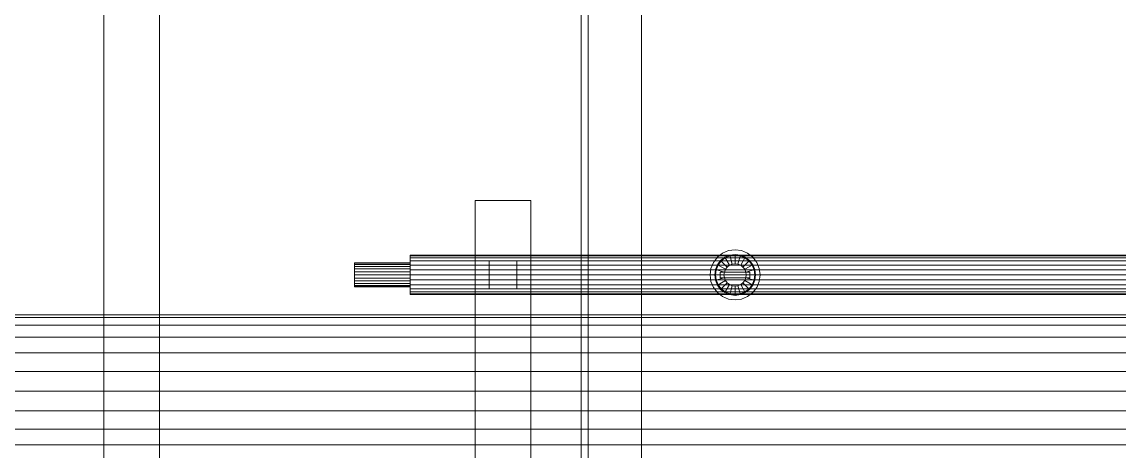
# Model space of a CAD drawing. Header units: millimetres. Extents: x -1970 to 34302, y -65268 to 6837.
# Drawn here: x 12001 to 13183, y -18349 to -17888 of the extents above; entities that cross this region are included whole.
import ezdxf

# ---------------------------------------------------------------- set-up
doc = ezdxf.new("R2010")
doc.units = ezdxf.units.MM
doc.layers.add('superior_mezcladora', color=7, linetype='Continuous', lineweight=0)

msp = doc.modelspace()

# ---------------------------------------------------------------- linework, layer by layer
at = {"layer": 'superior_mezcladora'}
for p, q in [((12603.695, -17250), (12603.695, -18750)), ((12611.195, -18750), (12611.195, -17250)), ((12668.695, -18750), (12668.695, -17250)), ((12089.529, -18600), (12089.529, -17400)), ((12149.529, -17400), (12149.529, -18600)), ((12489.529, -18980), (12489.529, -18080)), ((12489.529, -18080), (12549.529, -18080)), ((12549.529, -18080), (12549.529, -18980)), ((12750.437, -18140.908), (12756.029, -18136.617)), ((12756.029, -18136.617), (12762.54, -18133.92)), ((12762.54, -18133.92), (12769.529, -18133)), ((12769.529, -18133), (12776.517, -18133.92)), ((12776.517, -18133.92), (12783.029, -18136.617)), ((12783.029, -18136.617), (12788.62, -18140.908)), ((12359.529, -18147), (12359.529, -18147.443)), ((12359.529, -18147), (12419.529, -18147)), ((12359.529, -18147.443), (12359.529, -18148.742)), ((12419.529, -18147.443), (12359.529, -18147.443)), ((12359.529, -18148.742), (12359.529, -18150.808)), ((12419.529, -18148.742), (12359.529, -18148.742)), ((12419.529, -18139.522), (12419.529, -18138.8)), ((12419.529, -18138.8), (15469.529, -18138.8)), ((12419.529, -18141.64), (12419.529, -18139.522)), ((12419.529, -18139.522), (15469.529, -18139.522)), ((12419.529, -18145.009), (12419.529, -18141.64)), ((12419.529, -18141.64), (15469.529, -18141.64)), ((12419.529, -18149.4), (12419.529, -18145.009)), ((12419.529, -18145.009), (15469.529, -18145.009)), ((12419.529, -18147.443), (12419.529, -18147)), ((12419.529, -18147.443), (12419.529, -18148.742)), ((12419.529, -18148.742), (12419.529, -18150.808)), ((12504.529, -18175), (12504.529, -18145)), ((12504.529, -18145), (12534.529, -18145)), ((12534.529, -18145), (12534.529, -18175)), ((12743.449, -18153.012), (12746.146, -18146.5)), ((12746.146, -18146.5), (12750.437, -18140.908)), ((12753.972, -18144.444), (12750.476, -18149)), ((12754.538, -18145.009), (12751.169, -18149.4)), ((12758.529, -18140.947), (12753.972, -18144.444)), ((12761.043, -18151.515), (12753.972, -18144.444)), ((12758.929, -18141.64), (12754.538, -18145.009)), ((12763.835, -18138.75), (12758.529, -18140.947)), ((12763.529, -18149.608), (12758.529, -18140.947)), ((12764.042, -18139.522), (12758.929, -18141.64)), ((12763.529, -18149.608), (12766.423, -18148.409)), ((12769.529, -18138), (12763.835, -18138.75)), ((12766.423, -18148.409), (12763.835, -18138.75)), ((12769.529, -18138.8), (12764.042, -18139.522)), ((12766.423, -18148.409), (12769.529, -18148)), ((12775.223, -18138.75), (12769.529, -18138)), ((12769.529, -18148), (12769.529, -18138)), ((12775.016, -18139.522), (12769.529, -18138.8)), ((12769.529, -18148), (12772.634, -18148.409)), ((12772.634, -18148.409), (12775.223, -18138.75)), ((12772.634, -18148.409), (12775.529, -18149.608)), ((12780.129, -18141.64), (12775.016, -18139.522)), ((12780.529, -18140.947), (12775.223, -18138.75)), ((12775.529, -18149.608), (12780.529, -18140.947)), ((12778.014, -18151.515), (12785.085, -18144.444)), ((12784.519, -18145.009), (12780.129, -18141.64)), ((12785.085, -18144.444), (12780.529, -18140.947)), ((12787.888, -18149.4), (12784.519, -18145.009)), ((12788.581, -18149), (12785.085, -18144.444)), ((12788.62, -18140.908), (12792.911, -18146.5)), ((12792.911, -18146.5), (12795.609, -18153.012)), ((12359.529, -18150.808), (12359.529, -18153.5)), ((12419.529, -18150.808), (12359.529, -18150.808)), ((12359.529, -18153.5), (12359.529, -18156.635)), ((12419.529, -18153.5), (12359.529, -18153.5)), ((12359.529, -18156.635), (12359.529, -18160)), ((12419.529, -18156.635), (12359.529, -18156.635)), ((12359.529, -18160), (12359.529, -18163.365)), ((12419.529, -18160), (12359.529, -18160)), ((12419.529, -18154.513), (12419.529, -18149.4)), ((12419.529, -18149.4), (15469.529, -18149.4)), ((12419.529, -18150.808), (12419.529, -18153.5)), ((12419.529, -18153.5), (12419.529, -18156.635)), ((12419.529, -18160), (12419.529, -18154.513)), ((12419.529, -18154.513), (15469.529, -18154.513)), ((12419.529, -18156.635), (12419.529, -18160)), ((12419.529, -18165.487), (12419.529, -18160)), ((12419.529, -18160), (15469.529, -18160)), ((12419.529, -18160), (12419.529, -18163.365)), ((12742.529, -18160), (12743.449, -18153.012)), ((12743.449, -18166.988), (12742.529, -18160)), ((12748.278, -18154.306), (12747.529, -18160)), ((12747.529, -18160), (12748.278, -18165.694)), ((12747.529, -18160), (12757.529, -18160)), ((12750.476, -18149), (12748.278, -18154.306)), ((12757.937, -18156.894), (12748.278, -18154.306)), ((12749.051, -18154.513), (12748.329, -18160)), ((12748.329, -18160), (12749.051, -18165.487)), ((12751.169, -18149.4), (12749.051, -18154.513)), ((12759.136, -18154), (12750.476, -18149)), ((12753.529, -18163), (12753.529, -18157)), ((12753.529, -18157), (12785.529, -18157)), ((12757.529, -18160), (12757.937, -18156.894)), ((12757.937, -18163.106), (12757.529, -18160)), ((12757.937, -18156.894), (12759.136, -18154)), ((12759.136, -18154), (12761.043, -18151.515)), ((12761.043, -18151.515), (12763.529, -18149.608)), ((12775.529, -18149.608), (12778.014, -18151.515)), ((12778.014, -18151.515), (12779.921, -18154)), ((12779.921, -18154), (12788.581, -18149)), ((12779.921, -18154), (12781.12, -18156.894)), ((12781.12, -18156.894), (12790.779, -18154.306)), ((12781.12, -18156.894), (12781.529, -18160)), ((12781.529, -18160), (12781.12, -18163.106)), ((12781.529, -18160), (12791.529, -18160)), ((12785.529, -18157), (12785.529, -18163)), ((12790.006, -18154.513), (12787.888, -18149.4)), ((12790.779, -18154.306), (12788.581, -18149)), ((12790.729, -18160), (12790.006, -18154.513)), ((12790.006, -18165.487), (12790.729, -18160)), ((12791.529, -18160), (12790.779, -18154.306)), ((12790.779, -18165.694), (12791.529, -18160)), ((12795.609, -18153.012), (12796.529, -18160)), ((12796.529, -18160), (12795.609, -18166.988)), ((12359.529, -18163.365), (12359.529, -18166.5)), ((12419.529, -18163.365), (12359.529, -18163.365)), ((12359.529, -18166.5), (12359.529, -18169.192)), ((12419.529, -18166.5), (12359.529, -18166.5)), ((12359.529, -18169.192), (12359.529, -18171.258)), ((12419.529, -18169.192), (12359.529, -18169.192)), ((12359.529, -18171.258), (12359.529, -18172.557)), ((12419.529, -18171.258), (12359.529, -18171.258)), ((12419.529, -18163.365), (12419.529, -18166.5)), ((12419.529, -18170.6), (12419.529, -18165.487)), ((12419.529, -18165.487), (15469.529, -18165.487)), ((12419.529, -18166.5), (12419.529, -18169.192)), ((12419.529, -18169.192), (12419.529, -18171.258)), ((12419.529, -18174.991), (12419.529, -18170.6)), ((12419.529, -18170.6), (15469.529, -18170.6)), ((12419.529, -18171.258), (12419.529, -18172.557)), ((12746.146, -18173.5), (12743.449, -18166.988)), ((12757.937, -18163.106), (12748.278, -18165.694)), ((12748.278, -18165.694), (12750.476, -18171)), ((12749.051, -18165.487), (12751.169, -18170.6)), ((12759.136, -18166), (12750.476, -18171)), ((12750.476, -18171), (12753.972, -18175.556)), ((12751.169, -18170.6), (12754.538, -18174.991)), ((12785.529, -18163), (12753.529, -18163)), ((12761.043, -18168.485), (12753.972, -18175.556)), ((12759.136, -18166), (12757.937, -18163.106)), ((12763.529, -18170.392), (12758.529, -18179.053)), ((12761.043, -18168.485), (12759.136, -18166)), ((12763.529, -18170.392), (12761.043, -18168.485)), ((12766.423, -18171.591), (12763.529, -18170.392)), ((12766.423, -18171.591), (12763.835, -18181.25)), ((12769.529, -18172), (12766.423, -18171.591)), ((12772.634, -18171.591), (12769.529, -18172)), ((12769.529, -18172), (12769.529, -18182)), ((12775.529, -18170.392), (12772.634, -18171.591)), ((12772.634, -18171.591), (12775.223, -18181.25)), ((12778.014, -18168.485), (12775.529, -18170.392)), ((12775.529, -18170.392), (12780.529, -18179.053)), ((12779.921, -18166), (12778.014, -18168.485)), ((12778.014, -18168.485), (12785.085, -18175.556)), ((12781.12, -18163.106), (12779.921, -18166)), ((12779.921, -18166), (12788.581, -18171)), ((12781.12, -18163.106), (12790.779, -18165.694)), ((12784.519, -18174.991), (12787.888, -18170.6)), ((12785.085, -18175.556), (12788.581, -18171)), ((12787.888, -18170.6), (12790.006, -18165.487)), ((12788.581, -18171), (12790.779, -18165.694)), ((12795.609, -18166.988), (12792.911, -18173.5)), ((12359.529, -18172.557), (12359.529, -18173)), ((12419.529, -18172.557), (12359.529, -18172.557)), ((12419.529, -18173), (12359.529, -18173)), ((12419.529, -18172.557), (12419.529, -18173)), ((12419.529, -18178.36), (12419.529, -18174.991)), ((12419.529, -18174.991), (15469.529, -18174.991)), ((12419.529, -18180.478), (12419.529, -18178.36)), ((12419.529, -18178.36), (15469.529, -18178.36)), ((12419.529, -18180.478), (12419.529, -18181.2)), ((12419.529, -18180.478), (15469.529, -18180.478)), ((15469.529, -18181.2), (12419.529, -18181.2)), ((12534.529, -18175), (12504.529, -18175)), ((12750.437, -18179.092), (12746.146, -18173.5)), ((12756.029, -18183.383), (12750.437, -18179.092)), ((12753.972, -18175.556), (12758.529, -18179.053)), ((12754.538, -18174.991), (12758.929, -18178.36)), ((12762.54, -18186.08), (12756.029, -18183.383)), ((12758.529, -18179.053), (12763.835, -18181.25)), ((12758.929, -18178.36), (12764.042, -18180.478)), ((12763.835, -18181.25), (12769.529, -18182)), ((12764.042, -18180.478), (12769.529, -18181.2)), ((12769.529, -18181.2), (12775.016, -18180.478)), ((12769.529, -18182), (12775.223, -18181.25)), ((12775.016, -18180.478), (12780.129, -18178.36)), ((12775.223, -18181.25), (12780.529, -18179.053)), ((12783.029, -18183.383), (12776.517, -18186.08)), ((12780.129, -18178.36), (12784.519, -18174.991)), ((12780.529, -18179.053), (12785.085, -18175.556)), ((12788.62, -18179.092), (12783.029, -18183.383)), ((12792.911, -18173.5), (12788.62, -18179.092)), ((12769.529, -18187), (12762.54, -18186.08)), ((12776.517, -18186.08), (12769.529, -18187)), ((16929.529, -18203), (10409.529, -18203)), ((10409.529, -18205.794), (16929.529, -18205.794)), ((10409.529, -18213.986), (16929.529, -18213.986)), ((10409.529, -18227.017), (16929.529, -18227.017)), ((10409.529, -18244), (16929.529, -18244)), ((10409.529, -18263.777), (16929.529, -18263.777)), ((10409.529, -18285), (16929.529, -18285)), ((10409.529, -18306.223), (16929.529, -18306.223)), ((10409.529, -18326), (16929.529, -18326)), ((10409.529, -18342.983), (16929.529, -18342.983))]:
    msp.add_line(p, q, dxfattribs=at)

doc.saveas('drawing.dxf')
